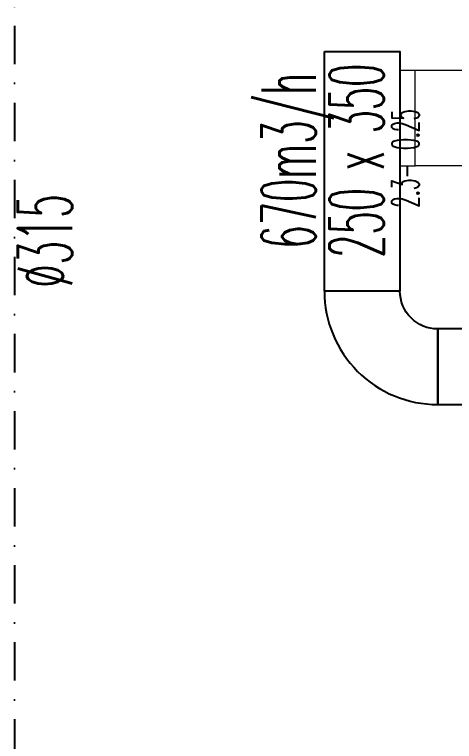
# Model space of a CAD drawing. Header units: inches. Extents: x -772 to 6765, y -813 to 4093.
# Drawn here: x 4700 to 4845.6, y 2123.2 to 2363.7 of the extents above; entities that cross this region are included whole.
import ezdxf
from ezdxf.enums import TextEntityAlignment as Align

# ---------------------------------------------------------------- set-up
doc = ezdxf.new("R2010")
doc.units = ezdxf.units.IN
doc.header["$MEASUREMENT"] = 0
doc.linetypes.add('DASHDOT', pattern=[25.4, 12.7, -6.35, 0, -6.35])
doc.layers.add('H_STR_Aks', color=250, linetype='DASHDOT')
doc.layers.add('MTY-UFLEME-KANALI', color=20, linetype='Continuous')
doc.layers.add('HIZ-PA', color=253, linetype='Continuous', lineweight=0, transparency=0.5)
doc.layers.add('MTY-UFLEME-KANALI-CAP', color=21, linetype='Continuous', lineweight=0)
doc.layers.add('MTY-UFLEME-KANALI-Flex', color=21, linetype='ZIGZAG', lineweight=0)
doc.styles.add('CAP', font='simplxtw.shx', dxfattribs={"width": 0.65})
doc.linetypes.add('ZIGZAG', pattern='A,0.0001,-0.2,[131,ltypeshp.shx,S=0.2,R=0,X=-0.2,Y=0],-0.4,[131,ltypeshp.shx,S=0.2,R=180.00002,X=0.2,Y=0],-0.2', length=0.8001)

# ---------------------------------------------------------------- blocks, each defined once
blk = doc.blocks.new('*U228')
at = {"layer": 'MTY-UFLEME-KANALI-Flex', "ltscale": 0.5}
for p, q in [((-15.75, -129.23), (-15.75, -101.61)), ((15.75, -129.23), (15.75, -101.61))]:
    blk.add_line(p, q, dxfattribs=at)
at = {"layer": 'MTY-UFLEME-KANALI-Flex', "linetype": 'ByBlock', "ltscale": 0.5}
for points in [[(15.75, -96.61), (-15.75, -96.61), (-15.75, -101.61), (15.75, -101.61)], [(15.75, -129.23), (-15.75, -129.23), (-15.75, -134.23), (15.75, -134.23)]]:
    blk.add_lwpolyline(points, close=True, dxfattribs=at)
at = {"layer": 'MTY-UFLEME-KANALI-Flex', "color": 7, "ltscale": 0.5, "style": 'CAP', "width": 0.5}
blk.add_attdef('X', text='', height=18, dxfattribs=at).set_placement((-40.68, 11.88), align=Align.CENTER)
blk = doc.blocks.new('*U230')
at = {"layer": 'HIZ-PA', "color": 3, "style": 'CAP', "width": 0.5}
blk.add_attdef('HIZ', text='', height=0.5, dxfattribs=at).set_placement((-0.049, -1.954), align=Align.BOTTOM_RIGHT)
blk.add_attdef('PA', text='', height=0.5, dxfattribs=at).set_placement((0.201, -1.954), align=Align.BOTTOM_LEFT)
at = {"layer": 'MTY-UFLEME-KANALI-CAP', "color": 7, "style": 'CAP', "width": 0.5}
for tag, p in [('DEBI', (0.001, -0.204)), ('X', (0.001, -1.454))]:
    blk.add_attdef(tag, text='', height=1, dxfattribs=at).set_placement(p, align=Align.BOTTOM_CENTER)
blk.add_attdef('A', text='', height=1, dxfattribs=at).set_placement((-0.499, -1.454), align=Align.BOTTOM_RIGHT)
blk.add_attdef('B', text='', height=1, dxfattribs=at).set_placement((0.501, -1.454), align=Align.BOTTOM_LEFT)
blk = doc.blocks.new('mekanik')
at = {"layer": 'MTY-UFLEME-KANALI'}
for points in [[(24072.57, 9191.41), (24097.57, 9191.41), (24097.57, 9112.15), (24072.57, 9112.15)], [(24198.34, 9074.65), (24198.34, 9099.65), (24110.07, 9099.65), (24110.07, 9074.65)]]:
    blk.add_lwpolyline(points, close=True, dxfattribs=at)
blk.add_lwpolyline([(24097.57, 9112.15), (24072.57, 9112.15), (24072.57, 9112.15, 0.414214), (24110.07, 9074.65), (24110.07, 9074.65), (24110.07, 9099.65, -0.414214), (24097.57, 9112.15)], format="xyb", close=True, dxfattribs=at)
at = {"rotation": 90}
blk.add_blockref('*U228', (24000.96, 9169.42), dxfattribs=at).add_auto_attribs({'X': '%%C315'})
at = {"layer": 'MTY-UFLEME-KANALI-CAP', "xscale": 18, "yscale": 18, "zscale": 18, "rotation": 90}
blk.add_blockref('*U230', (24071.43, 9155.32), dxfattribs=at).add_auto_attribs({'DEBI': '670m3/h', 'X': 'x', 'A': '250', 'B': '350', 'PA': '0.25', 'HIZ': '2.3-'})

msp = doc.modelspace()

# ---------------------------------------------------------------- linework, layer by layer
at = {"layer": 'H_STR_Aks'}
msp.add_line((4700, 4043), (4700, -712.77), dxfattribs=at)

# ---------------------------------------------------------------- block references
msp.add_blockref('mekanik', (-19270, -6840))

doc.saveas('drawing.dxf')
